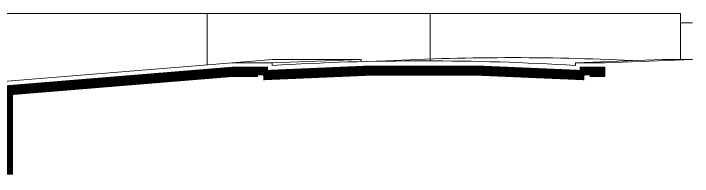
# Model space of a CAD drawing. Header units: metres. Extents: x -331 to 2982, y 362 to 2539.
# Drawn here: x 899.09 to 936.18, y 2337.52 to 2346.4 of the extents above; entities that cross this region are included whole.
import ezdxf

# ---------------------------------------------------------------- set-up
doc = ezdxf.new("R2010")
doc.units = ezdxf.units.M
doc.layers.get('0').update_dxf_attribs({"color": 251})

msp = doc.modelspace()

# ---------------------------------------------------------------- linework, layer by layer
at = {"lineweight": 0}
for p, q in [((895.872, 2346.397), (935.529, 2346.397)), ((909.672, 2346.397), (909.672, 2343.611)), ((921.858, 2346.397), (921.858, 2343.822)), ((935.529, 2346.397), (935.529, 2343.897)), ((935.529, 2345.897), (936.182, 2345.897)), ((913.244, 2343.897), (911.027, 2343.722)), ((913.224, 2343.722), (918.083, 2343.897)), ((918.083, 2343.897), (913.244, 2343.897)), ((929.788, 2343.722), (934.547, 2343.897)), ((931.423, 2343.722), (936.182, 2343.897))]:
    msp.add_line(p, q, dxfattribs=at)
for points in [[(932.906, 2343.837, 0.025657), (918.993, 2343.799)], [(931.423, 2343.722), (929.888, 2343.722), (929.788, 2343.722), (929.788, 2343.572, 0.030187), (913.224, 2343.572), (913.224, 2343.722), (911.027, 2343.722), (898.281, 2342.677), (898.281, 2338.397), (893.881, 2338.397), (893.881, 2339.558), (892.966, 2339.558), (892.966, 2339.458, 0.046154), (886.466, 2339.458), (886.466, 2339.558), (886.269, 2339.558), (886.269, 2338.297), (789.538, 2338.297), (789.538, 2340.977), (765, 2340.977), (765, 2340.927), (647.595, 2340.927)]]:
    msp.add_lwpolyline(points, format="xyb", dxfattribs=at)
at = {"lineweight": 0, "const_width": 0.55}
msp.add_lwpolyline([(931.423, 2343.222), (930.288, 2343.222), (930.288, 2343.04, 0.03213), (912.724, 2343.04), (912.724, 2343.222), (911.047, 2343.222), (898.781, 2342.217), (898.781, 2337.897), (893.381, 2337.897), (893.381, 2338.914, 0.047633), (886.769, 2338.982), (886.769, 2337.797), (789.038, 2337.797), (789.038, 2340.477), (765.5, 2340.477), (765.5, 2340.427), (647.095, 2340.427)], format="xyb", dxfattribs=at)
at = {"lineweight": 0}
for points in [[(918.083, 2343.78), (918.083, 2343.897)], [(936.182, 2343.897), (934.647, 2343.897), (934.547, 2343.897)]]:
    msp.add_lwpolyline(points, dxfattribs=at)

doc.saveas('drawing.dxf')
